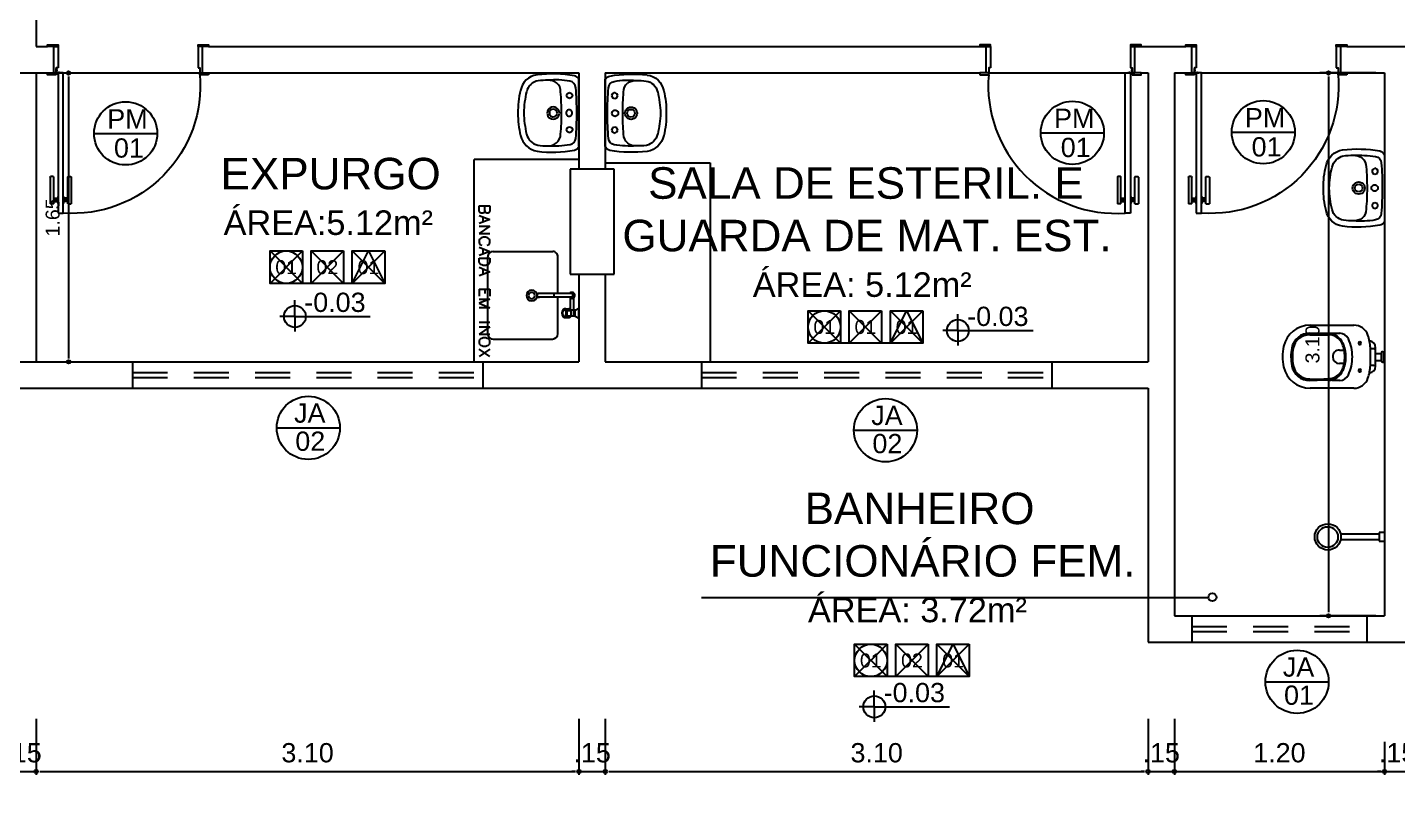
# Model space of a CAD drawing. Header units: millimetres. Extents: x 2125 to 3408, y 1171 to 1686.
# Drawn here: x 2450.96 to 2458.79, y 1482.12 to 1486.45 of the extents above; entities that cross this region are included whole.
import ezdxf
from ezdxf.enums import TextEntityAlignment as Align

# ---------------------------------------------------------------- set-up
doc = ezdxf.new("R2010")
doc.units = ezdxf.units.MM
doc.linetypes.add('CONTORNO_QUADRO_T', pattern=[0.35, 0.2, -0.15])
for name, color, linetype in [('APCOZ', 7, 'Continuous'), ('APCOZ-I', 251, 'Continuous'), ('at_Entity', 7, 'Continuous'), ('cotas', 7, 'Continuous'), ('ESQUADRIA', 3, 'Continuous'), ('ESQUADRIAS', 7, 'Continuous'), ('JANELA2', 1, 'Continuous'), ('Layout_Equipamentos', 7, 'Continuous'), ('PAREDE', 4, 'Continuous'), ('soleira piso', 7, 'Continuous'), ('TEXTO01', 7, 'Continuous'), ('TEXTO02', 3, 'Continuous'), ('TEXTO03', 2, 'Continuous'), ('TEXTO_ESP_FORRO', 62, 'Continuous'), ('TEXTO_ESP_PAREDES', 10, 'Continuous'), ('TEXTO_ESP_PISO', 150, 'Continuous')]:
    doc.layers.add(name, color=color, linetype=linetype)
doc.styles.add('ARIAL', font='sanss___.ttf')
doc.styles.add('ROMANS', font='arial.ttf')
doc.styles.add('TEXTO1', font='swissko.ttf', dxfattribs={"width": 0.6, "height": 0.1})
doc.dimstyles.new('ESCALA 50', dxfattribs={"dimtxt": 0.08, "dimasz": 0.02, "dimexe": 0.05, "dimexo": 0.05, "dimgap": 0.05, "dimtad": 1, "dimlfac": -10, "dimzin": 1, "dimdsep": 46, "dimtxsty": 'ROMANS', "dimblk1": 'PPC', "dimblk2": 'PPC', "dimsah": 1, "dimcen": 0.02, "dimclrd": 7, "dimclre": 7, "dimclrt": 3, "dimadec": 0, "dimazin": 0, "dimtfac": 1, "dimtix": 1, "dimtmove": 1, "dimatfit": 3, "dimldrblk": 'PPC', "dimfxl": 0, "dimtolj": 1, "dimtzin": 12, "dimarcsym": 0})
doc.dimstyles.new('ESCALA75', dxfattribs={"dimtxt": 0.11, "dimasz": 0.02, "dimexe": 0.02, "dimexo": 0.04, "dimgap": 0.05, "dimtad": 1, "dimzin": 4, "dimdsep": 46, "dimtxsty": 'ROMANS', "dimblk1": 'PPC', "dimblk2": 'PPC', "dimsah": 1, "dimcen": 0.02, "dimclrd": 7, "dimclre": 7, "dimclrt": 3, "dimazin": 1, "dimtfac": 1, "dimtix": 1, "dimtmove": 0, "dimatfit": 3, "dimldrblk": 'PPC', "dimfxl": 0, "dimtolj": 1, "dimtzin": 12, "dimarcsym": 0})

# ---------------------------------------------------------------- blocks, each defined once
blk = doc.blocks.new('P80_02')
at = {"layer": 'ESQUADRIAS', "color": 2}
for p, q in [((0.025, 0.075), (0.025, 0.875)), ((0.025, 0.875), (0.055, 0.875)), ((0.055, 0.875), (0.055, 0.075)), ((0.055, 0.075), (0.025, 0.075))]:
    blk.add_line(p, q, dxfattribs=at)
at = {"layer": 'ESQUADRIAS', "color": 3, "linetype": 'Continuous'}
for p, q in [((-0.02, 0.6698), (-0.02, 0.8215)), ((0, 0.8215), (0, 0.6698)), ((0.023, 0.78), (0.023, 0.82)), ((0.057, 0.78), (0.057, 0.82)), ((0.08, 0.8215), (0.08, 0.6698)), ((0.1, 0.6698), (0.1, 0.8215)), ((-0.0035, 0.6668), (-0.0175, 0.6668)), ((0.0835, 0.6668), (0.0975, 0.6668))]:
    blk.add_line(p, q, dxfattribs=at)
at = {"layer": 'ESQUADRIAS', "color": 3}
for p, q in [((0, 0.8215), (-0.02, 0.8215)), ((0, 0.81), (0.023, 0.81)), ((0, 0.8), (0.023, 0.8)), ((0, 0.79), (0.023, 0.79)), ((0.023, 0.82), (0.025, 0.82)), ((0.057, 0.82), (0.055, 0.82)), ((0.08, 0.81), (0.057, 0.81)), ((0.08, 0.8), (0.057, 0.8)), ((0.08, 0.79), (0.057, 0.79)), ((0.08, 0.8215), (0.1, 0.8215)), ((0.023, 0.78), (0.025, 0.78)), ((0.057, 0.78), (0.055, 0.78))]:
    blk.add_line(p, q, dxfattribs=at)
at = {"layer": 'ESQUADRIAS'}
for p, q in [((0.0165, 0.0585), (0.0165, 0.0615)), ((0.0315, 0.0735), (0.0285, 0.0735))]:
    blk.add_line(p, q, dxfattribs=at)
at = {"layer": 'ESQUADRIAS', "color": 3}
for points in [[(0.015, 0.085), (-0.035, 0.085), (-0.035, 0.075), (0.015, 0.075)], [(0.885, 0.085), (0.835, 0.085), (0.835, 0.075), (0.885, 0.075)], [(0.025, -0.075), (0, -0.075), (-0.035, -0.075), (-0.035, -0.085), (0.025, -0.085)], [(0.885, -0.075), (0.825, -0.075), (0.825, -0.085), (0.885, -0.085)]]:
    blk.add_lwpolyline(points, close=True, dxfattribs=at)
at = {"layer": 'ESQUADRIAS', "color": 2}
for points in [[(0.025, 0.045), (0.015, 0.045), (0.015, 0.075), (0, 0.075), (0, -0.075), (0.025, -0.075)], [(0.825, 0.045), (0.835, 0.045), (0.835, 0.075), (0.85, 0.075), (0.85, -0.075), (0.825, -0.075)]]:
    blk.add_lwpolyline(points, close=True, dxfattribs=at)
at = {"layer": 'ESQUADRIAS', "color": 1}
for points in [[(0.016, 0.0705, -0.236068), (0.015, 0.0725), (0.015, 0.07), (0.015, 0.05), (0.016, 0.05)], [(0.0195, 0.074, 0.236068), (0.0175, 0.075), (0.02, 0.075), (0.04, 0.075), (0.04, 0.074)]]:
    blk.add_lwpolyline(points, format="xyb", close=True, dxfattribs=at)
at = {"layer": 'ESQUADRIAS'}
for points in [[(0.0173, 0.0625), (0.0165, 0.0615), (0.016, 0.0615)], [(0.0173, 0.0575), (0.0165, 0.0585), (0.016, 0.0585)], [(0.0173, 0.0596), (0.0175, 0.0596), (0.0175, 0.0575), (0.0173, 0.0575), (0.0173, 0.0625), (0.0175, 0.0625), (0.0175, 0.0604), (0.0173, 0.0604)], [(0.0275, 0.0727), (0.0285, 0.0735), (0.0285, 0.074)], [(0.0304, 0.0727), (0.0304, 0.0725), (0.0325, 0.0725), (0.0325, 0.0727), (0.0275, 0.0727), (0.0275, 0.0725), (0.0296, 0.0725), (0.0296, 0.0727)], [(0.0325, 0.0727), (0.0315, 0.0735), (0.0315, 0.074)]]:
    blk.add_lwpolyline(points, dxfattribs=at)
at = {"layer": 'ESQUADRIAS', "color": 1}
blk.add_circle((0.0175, 0.0725), 0.0025, dxfattribs=at)
at = {"layer": 'ESQUADRIAS'}
blk.add_arc((0.1085, 0.1477), 0.7292, 355.06362, 94.20651, dxfattribs=at)
at = {"layer": 'ESQUADRIAS', "color": 3, "linetype": 'Continuous'}
for centre, start, end in [((-0.017, 0.6698), 180, 260.53768), ((-0.003, 0.6698), 260.53768, 360), ((0.083, 0.6698), 180, 279.46232), ((0.097, 0.6698), 279.46232, 0)]:
    blk.add_arc(centre, 0.003, start, end, dxfattribs=at)
blk = doc.blocks.new('new block4')
at = {"layer": 'TEXTO01'}
h = blk.add_hatch(dxfattribs=at)
h.set_pattern_fill('ANGLE', color=256)
h.set_pattern_definition([(0, (-2260.456, -913.906), (0, 6.985), [5.08, -1.905]), (90, (-2260.456, -913.906), (-6.985, 4e-16), [5.08, -1.905])])
h.paths.add_polyline_path([(0, 0), (0, -0.0624, 0.414214), (0.0624, 0)])
h.paths.add_polyline_path([(0, 0), (0, 0.0624, 0.414214), (-0.0624, 0)])
for q in [(0, 0.093), (-0.0862, 0), (0.4292, 0), (0, -0.0852)]:
    blk.add_line((0, 0), q, dxfattribs=at)
blk.add_circle((0, 0), 0.0624, dxfattribs=at)
blk = doc.blocks.new('new block12')
at = {"layer": 'at_Entity', "color": 0}
for p, q in [((-0.1904, 0), (0, 0)), ((-0.1143, 0.055), (-0.1079, 0.0656)), ((-0.1079, 0.0423), (-0.1143, 0.055)), ((-0.1079, 0.0656), (-0.0973, 0.0719)), ((-0.0973, 0.036), (-0.1079, 0.0423)), ((-0.0973, 0.0719), (-0.0846, 0.0656)), ((-0.0846, 0.0423), (-0.0973, 0.036)), ((-0.0846, 0.0656), (-0.0804, 0.055)), ((-0.0804, 0.055), (-0.0846, 0.0423)), ((-0.0635, 0), (0.1248, 0)), ((0, 0), (0.1926, 0)), ((0.0825, 0.055), (0.0868, 0.0656)), ((0.0868, 0.0423), (0.0825, 0.055)), ((0.0868, 0.0656), (0.0995, 0.0719)), ((0.0995, 0.036), (0.0868, 0.0423)), ((0.0995, 0.0719), (0.11, 0.0656)), ((0.11, 0.0423), (0.0995, 0.036)), ((0.11, 0.0656), (0.1164, 0.055)), ((0.1164, 0.055), (0.11, 0.0423))]:
    blk.add_line(p, q, dxfattribs=at)
for centre, radius, start, end in [((-0.1037, 0.2192), 0.1175, 102.51398, 169.94425), ((-0.0119, -0.1249), 0.4735, 88.69805, 104.42194), ((0.0138, -0.2613), 0.5766, 91.35244, 103.5038), ((0.0099, -0.1255), 0.4741, 75.63679, 91.34148), ((-0.0133, -0.2572), 0.5725, 76.4579, 88.69664), ((0.1075, 0.2249), 0.1107, 7.71962, 79.59246), ((0.5296, 0.1532), 0.7539, 173.41338, 189.69292), ((0.1228, 0.188), 0.311, 171.32208, 181.82646), ((-0.1021, 0.2163), 0.0847, 102.94607, 167.28087), ((0.1052, 0.222), 0.0784, 8.41938, 78.38368), ((-0.5309, 0.1535), 0.7531, 350.27914, 6.57653), ((0.4249, 0.1494), 0.6136, 177.32306, 189.24154), ((-0.1166, 0.1739), 0.0716, 176.60246, 219.59969), ((-0.0011, 0.1471), 0.0349, 150.00315, 209.99685), ((-0.0011, 0.1471), 0.0349, 90, 149.99293), ((-0.0011, 0.1471), 0.0222, 90, 180), ((-0.0011, 0.1471), 0.0349, 29.99676, 89.99928), ((-0.0011, 0.1471), 0.0222, 360, 90), ((-0.0011, 0.1471), 0.0349, 330.00315, 29.99685), ((0.1078, 0.1732), 0.0781, 324.65246, 2.83944), ((-0.2623, 0.1317), 0.4504, 349.78202, 5.79718), ((-0.1329, 0.1882), 0.3189, 357.99462, 8.16964), ((-0.1209, 0.1714), 0.0667, 220.34381, 269.44866), ((0.0021, 1.5743), 1.4748, 265.18956, 269.93912), ((-0.0011, 0.1471), 0.0349, 209.99676, 269.99928), ((-0.0011, 0.1471), 0.0222, 180, 270), ((-0.0011, 0.1471), 0.0222, 270.00968, 360), ((-0.0011, 0.1471), 0.0349, 270, 329.99293), ((-0.001, 1.4521), 1.3526, 270.02076, 275.09507), ((0.1226, 0.1679), 0.0631, 266.77318, 320.7547), ((-0.1647, 0.0446), 0.0522, 200.54167, 238.93005), ((-0.1427, 0.0567), 0.0385, 188.75581, 265.61268), ((-0.0074, 1.7284), 1.7156, 265.3753, 270.21026), ((-0.0011, 0.0561), 0.018, 150.01278, 209.98722), ((-0.0011, 0.0561), 0.018, 90, 150.03984), ((-0.0011, 0.0561), 0.018, 210.01908, 270.03665), ((-0.001, 0.0561), 0.018, 30.01908, 90.03665), ((-0.0011, 0.0561), 0.018, 270, 330.03984), ((-0.0011, 1.8918), 1.879, 270, 274.41438), ((-0.0011, 0.0561), 0.018, 330.01278, 29.98722), ((0.1414, 0.0585), 0.0402, 273.11398, 350.39284), ((0.1736, 0.034), 0.0386, 297.86727, 348.56925)]:
    blk.add_arc(centre, radius, start, end, dxfattribs=at)
blk = doc.blocks.new('new block9')
at = {"layer": 'Layout_Equipamentos'}
for p, q in [((-0.0255, 0.3243), (-0.0255, 0.2943)), ((0.0245, 0.2943), (0.0245, 0.3243)), ((-0.0255, 0.2943), (0.0245, 0.2943)), ((-0.0165, 0.2943), (-0.0165, 0.0743)), ((0.0155, 0.2943), (0.0155, 0.0743))]:
    blk.add_line(p, q, dxfattribs=at)
for centre, radius in [((-0.0008, 0.001), 0.075), ((0, 0), 0.059)]:
    blk.add_circle(centre, radius, dxfattribs=at)
blk = doc.blocks.new('new block13')
at = {"layer": 'at_Entity', "color": 0}
for p, q in [((-0.0317, 0), (0.0317, 0)), ((0.0529, -0.0508), (-0.0529, -0.0508)), ((-0.0487, -0.0804), (-0.0487, -0.0603)), ((-0.0307, -0.0063), (0.0286, -0.0063)), ((-0.0212, -0.0508), (-0.0212, -0.019)), ((-0.0212, -0.019), (0.019, -0.019)), ((0.019, -0.0508), (0.019, -0.019)), ((0.0487, -0.0603), (0.0487, -0.0806)), ((-0.182, -0.4243), (-0.182, -0.1746)), ((-0.0386, -0.2575), (-0.0386, -0.23)), ((0.0376, -0.2302), (0.0376, -0.2575)), ((0.1778, -0.1746), (0.1778, -0.4243))]:
    blk.add_line(p, q, dxfattribs=at)
for centre, radius, start, end in [((-0.054, -0.0898), 0.0391, 88.4183, 173.44927), ((-0.0391, -0.0603), 0.00952, 90, 180), ((-0.0212, -0.0095), 0.00952, 180, 270), ((0.019, -0.0095), 0.00952, 270, 0), ((0.0391, -0.0603), 0.00952, 360, 90), ((0.052, -0.0896), 0.0388, 5.57545, 88.62977), ((-0.0972, -0.1743), 0.0848, 109.07892, 180.19973), ((-0.0434, -0.329), 0.2486, 92.04895, 109.14504), ((-0.0794, -0.1407), 0.00741, 90, 180), ((-0.0794, -0.1407), 0.00741, 180, 270), ((-0.0794, -0.1407), 0.00741, 360, 90), ((-0.0794, -0.1407), 0.00741, 270, 0), ((-0.0024, -1.4753), 1.3956, 87.9511, 92.0489), ((0.0393, -0.3283), 0.2479, 70.84273, 88.10915), ((0.0772, -0.1407), 0.00741, 90, 180), ((0.0772, -0.1407), 0.00741, 180, 270), ((0.0772, -0.1407), 0.00741, 360, 90), ((0.0772, -0.1407), 0.00741, 270, 0), ((0.093, -0.1743), 0.0848, 359.80026, 70.92109), ((-0.0815, -0.255), 0.054, 114.96096, 180.90637), ((-0.0011, -0.4276), 0.2444, 90, 114.96061), ((-0.0048, -0.3879), 0.1679, 88.71824, 116.14042), ((-0.0115, -0.383), 0.1554, 100.31332, 113.389), ((-0.0011, -0.4264), 0.2, 90, 101.01713), ((0.0027, -0.3879), 0.1679, 63.86138, 91.27996), ((-0.0011, -0.4264), 0.1999, 78.98071, 90.00216), ((-0.001, -0.4276), 0.2444, 65.03909, 90.00031), ((0.021, -0.3344), 0.1055, 63.00165, 81.19506), ((0.0794, -0.255), 0.054, 359.09364, 65.03903), ((-8.9781, -0.2835), 8.8426, 359.07167, 0.18792), ((-0.0408, -0.3242), 0.0949, 113.57268, 176.73291), ((-0.0434, -0.3185), 0.0836, 110.86304, 180.23624), ((-0.003, -0.2599), 0.0357, 176.04448, 272.34457), ((-0.0016, -0.2564), 0.0391, 270.00275, 0), ((0.0391, -0.3185), 0.0836, 359.76378, 69.13694), ((0.0398, -0.3228), 0.0932, 2.44256, 66.73357), ((9.2796, -0.3417), 9.1467, 179.46215, 180.53334), ((-5.7851, -0.3984), 5.6587, 359.71033, 0.80566), ((-0.525, -0.3855), 0.6512, 356.35133, 5.87799), ((-0.0265, -0.4243), 0.1555, 180.0055, 257.29432), ((-0.0313, -0.426), 0.1054, 180.42333, 258.8896), ((-0.0333, -0.4294), 0.0932, 178.50021, 259.65589), ((0.0307, -0.4285), 0.0942, 280.56886, 0.92835), ((0.0307, -0.4285), 0.1026, 280.56885, 0.92836), ((0.0222, -0.4243), 0.1555, 282.71283, 359.99834), ((-0.001, -0.2579), 0.2762, 259.43664, 269.99959), ((-0.0014, -0.2601), 0.2655, 259.43664, 270.00277), ((-0.0021, -0.2455), 0.2801, 270.13603, 280.28493), ((-0.0011, -0.2581), 0.2759, 270, 280.57699), ((-0.0021, -0.2899), 0.292, 258.43496, 281.56825)]:
    blk.add_arc(centre, radius, start, end, dxfattribs=at)
at = {"layer": 'Layout_Equipamentos'}
for p, q in [((-0.0307, -0.0095), (-0.0307, 0)), ((0.0286, -0.0095), (0.0286, 0))]:
    blk.add_line(p, q, dxfattribs=at)
blk = doc.blocks.new('Esp_Pis_Par_For_Esc100')
at = {"layer": 'DEFPOINTS'}
for p, q in [((0, 0.37), (0.37, 0)), ((0.37, 0.37), (0, 0)), ((0.47, 0.37), (0.84, 0)), ((0.84, 0.37), (0.47, 0)), ((0.94, 0.37), (1.31, 0)), ((1.31, 0.37), (0.94, 0)), ((0.47, 0), (0.37, 0)), ((0.94, 0), (0.84, 0))]:
    blk.add_line(p, q, dxfattribs=at)
for points in [[(0.37, 0.37), (0.37, 0), (0, 0), (0, 0.37)], [(1.31, 0.37), (1.31, 0), (0.94, 0), (0.94, 0.37)]]:
    blk.add_lwpolyline(points, close=True, dxfattribs=at)
at = {"layer": 'TEXTO_ESP_FORRO'}
blk.add_lwpolyline([(0.94, 0), (1.125, 0.37), (1.31, 0)], close=True, dxfattribs=at)
at = {"layer": 'TEXTO_ESP_PAREDES'}
blk.add_lwpolyline([(0.84, 0.37), (0.84, 0), (0.47, 0), (0.47, 0.37)], close=True, dxfattribs=at)
at = {"layer": 'TEXTO_ESP_PISO'}
blk.add_circle((0.185, 0.185), 0.185, dxfattribs=at)
at = {"layer": 'TEXTO_ESP_FORRO', "color": 3, "linetype": 'ByBlock', "style": 'ARIAL', "text_generation_flag": 6}
blk.add_attdef('FOR', text='', height=0.16, rotation=180, dxfattribs=at).set_placement((1.125, 0.185), align=Align.MIDDLE_CENTER)
at = {"layer": 'TEXTO_ESP_PAREDES', "color": 3, "linetype": 'ByBlock', "ltscale": 0.0001, "style": 'ARIAL', "text_generation_flag": 6}
blk.add_attdef('PAR', text='', height=0.16, rotation=180, dxfattribs=at).set_placement((0.655, 0.185), align=Align.MIDDLE_CENTER)
at = {"layer": 'TEXTO_ESP_PISO', "color": 3, "linetype": 'ByBlock', "style": 'ARIAL', "text_generation_flag": 6}
blk.add_attdef('PIS', text='', height=0.16, rotation=180, dxfattribs=at).set_placement((0.185, 0.185), align=Align.MIDDLE_CENTER)
blk = doc.blocks.new('PPC')
at = {"color": 2}
blk.add_circle((0, 0), 0.5, dxfattribs=at)
blk = doc.blocks.new('*D221')
at = {"layer": 'cotas', "color": 7, "lineweight": -2, "transparency": 16777216}
for p, q in [((2450.8629, 1482.5023), (2450.8629, 1482.1823)), ((2451.0129, 1482.5023), (2451.0129, 1482.1823)), ((2450.8429, 1482.2023), (2450.8229, 1482.2023)), ((2450.8629, 1482.2023), (2451.0129, 1482.2023)), ((2451.0329, 1482.2023), (2451.0529, 1482.2023))]:
    blk.add_line(p, q, dxfattribs=at)
at = {"layer": 'DEFPOINTS', "color": 0, "transparency": 16777216}
for p in [(2450.8629, 1482.7522), (2451.0129, 1482.7522), (2451.0129, 1482.2023)]:
    blk.add_point(p, dxfattribs=at)
at = {"layer": 'cotas', "color": 7, "lineweight": -2, "transparency": 16777216, "xscale": 0.02, "yscale": 0.02, "zscale": 0.02}
blk.add_blockref('PPC', (2450.8629, 1482.2023), dxfattribs=at)
at = {"layer": 'cotas', "color": 7, "lineweight": -2, "transparency": 16777216, "xscale": 0.02, "yscale": 0.02, "zscale": 0.02, "rotation": 180}
blk.add_blockref('PPC', (2451.0129, 1482.2023), dxfattribs=at)
at = {"layer": 'cotas', "color": 3, "transparency": 16777216, "insert": (2450.9379, 1482.3085), "char_height": 0.11, "attachment_point": 5, "style": 'ROMANS'}
blk.add_mtext('\\A1;.15', dxfattribs=at)
blk = doc.blocks.new('*D222')
at = {"layer": 'cotas', "color": 7, "lineweight": -2, "transparency": 16777216}
for p, q in [((2451.0129, 1482.5023), (2451.0129, 1482.1823)), ((2454.1129, 1482.5023), (2454.1129, 1482.1823)), ((2451.0329, 1482.2023), (2454.0929, 1482.2023))]:
    blk.add_line(p, q, dxfattribs=at)
at = {"layer": 'DEFPOINTS', "color": 0, "transparency": 16777216}
for p in [(2451.0129, 1482.7522), (2454.1129, 1482.7522), (2454.1129, 1482.2023)]:
    blk.add_point(p, dxfattribs=at)
at = {"layer": 'cotas', "color": 7, "lineweight": -2, "transparency": 16777216, "xscale": 0.02, "yscale": 0.02, "zscale": 0.02, "rotation": 180}
blk.add_blockref('PPC', (2451.0129, 1482.2023), dxfattribs=at)
at = {"layer": 'cotas', "color": 7, "lineweight": -2, "transparency": 16777216, "xscale": 0.02, "yscale": 0.02, "zscale": 0.02}
blk.add_blockref('PPC', (2454.1129, 1482.2023), dxfattribs=at)
at = {"layer": 'cotas', "color": 3, "transparency": 16777216, "insert": (2452.5629, 1482.3085), "char_height": 0.11, "attachment_point": 5, "style": 'ROMANS'}
blk.add_mtext('\\A1;3.10', dxfattribs=at)
blk = doc.blocks.new('*D223')
at = {"layer": 'cotas', "color": 7, "lineweight": -2, "transparency": 16777216}
for p, q in [((2454.1129, 1482.5023), (2454.1129, 1482.1823)), ((2454.2629, 1482.5023), (2454.2629, 1482.1823)), ((2454.0929, 1482.2023), (2454.0729, 1482.2023)), ((2454.1129, 1482.2023), (2454.2629, 1482.2023)), ((2454.2829, 1482.2023), (2454.3029, 1482.2023))]:
    blk.add_line(p, q, dxfattribs=at)
at = {"layer": 'DEFPOINTS', "color": 0, "transparency": 16777216}
for p in [(2454.1129, 1482.7522), (2454.2629, 1482.7522), (2454.2629, 1482.2023)]:
    blk.add_point(p, dxfattribs=at)
at = {"layer": 'cotas', "color": 7, "lineweight": -2, "transparency": 16777216, "xscale": 0.02, "yscale": 0.02, "zscale": 0.02}
blk.add_blockref('PPC', (2454.1129, 1482.2023), dxfattribs=at)
at = {"layer": 'cotas', "color": 7, "lineweight": -2, "transparency": 16777216, "xscale": 0.02, "yscale": 0.02, "zscale": 0.02, "rotation": 180}
blk.add_blockref('PPC', (2454.2629, 1482.2023), dxfattribs=at)
at = {"layer": 'cotas', "color": 3, "transparency": 16777216, "insert": (2454.1879, 1482.3085), "char_height": 0.11, "attachment_point": 5, "style": 'ROMANS'}
blk.add_mtext('\\A1;.15', dxfattribs=at)
blk = doc.blocks.new('*D224')
at = {"layer": 'cotas', "color": 7, "lineweight": -2, "transparency": 16777216}
for p, q in [((2454.2629, 1482.5023), (2454.2629, 1482.1823)), ((2457.3629, 1482.5023), (2457.3629, 1482.1823)), ((2454.2829, 1482.2023), (2457.3429, 1482.2023))]:
    blk.add_line(p, q, dxfattribs=at)
at = {"layer": 'DEFPOINTS', "color": 0, "transparency": 16777216}
for p in [(2454.2629, 1482.7522), (2457.3629, 1482.6022), (2457.3629, 1482.2023)]:
    blk.add_point(p, dxfattribs=at)
at = {"layer": 'cotas', "color": 7, "lineweight": -2, "transparency": 16777216, "xscale": 0.02, "yscale": 0.02, "zscale": 0.02, "rotation": 180}
blk.add_blockref('PPC', (2454.2629, 1482.2023), dxfattribs=at)
at = {"layer": 'cotas', "color": 7, "lineweight": -2, "transparency": 16777216, "xscale": 0.02, "yscale": 0.02, "zscale": 0.02}
blk.add_blockref('PPC', (2457.3629, 1482.2023), dxfattribs=at)
at = {"layer": 'cotas', "color": 3, "transparency": 16777216, "insert": (2455.8129, 1482.3085), "char_height": 0.11, "attachment_point": 5, "style": 'ROMANS'}
blk.add_mtext('\\A1;3.10', dxfattribs=at)
blk = doc.blocks.new('*D225')
at = {"layer": 'cotas', "color": 7, "lineweight": -2, "transparency": 16777216}
for p, q in [((2457.3629, 1482.5023), (2457.3629, 1482.1823)), ((2457.5129, 1482.5023), (2457.5129, 1482.1823)), ((2457.3429, 1482.2023), (2457.3229, 1482.2023)), ((2457.3629, 1482.2023), (2457.5129, 1482.2023)), ((2457.5329, 1482.2023), (2457.5529, 1482.2023))]:
    blk.add_line(p, q, dxfattribs=at)
at = {"layer": 'DEFPOINTS', "color": 0, "transparency": 16777216}
for p in [(2457.5129, 1482.6184), (2457.3629, 1482.6022), (2457.5129, 1482.2023)]:
    blk.add_point(p, dxfattribs=at)
at = {"layer": 'cotas', "color": 7, "lineweight": -2, "transparency": 16777216, "xscale": 0.02, "yscale": 0.02, "zscale": 0.02}
blk.add_blockref('PPC', (2457.3629, 1482.2023), dxfattribs=at)
at = {"layer": 'cotas', "color": 7, "lineweight": -2, "transparency": 16777216, "xscale": 0.02, "yscale": 0.02, "zscale": 0.02, "rotation": 180}
blk.add_blockref('PPC', (2457.5129, 1482.2023), dxfattribs=at)
at = {"layer": 'cotas', "color": 3, "transparency": 16777216, "insert": (2457.4379, 1482.3085), "char_height": 0.11, "attachment_point": 5, "style": 'ROMANS'}
blk.add_mtext('\\A1;.15', dxfattribs=at)
blk = doc.blocks.new('*D226')
at = {"layer": 'cotas', "color": 7, "lineweight": -2, "transparency": 16777216}
for p, q in [((2457.5129, 1482.5023), (2457.5129, 1482.1823)), ((2458.7129, 1482.3716), (2458.7129, 1482.1823)), ((2457.5329, 1482.2023), (2458.6929, 1482.2023))]:
    blk.add_line(p, q, dxfattribs=at)
at = {"layer": 'DEFPOINTS', "color": 0, "transparency": 16777216}
for p in [(2457.5129, 1482.6184), (2458.7129, 1482.4116), (2458.7129, 1482.2023)]:
    blk.add_point(p, dxfattribs=at)
at = {"layer": 'cotas', "color": 7, "lineweight": -2, "transparency": 16777216, "xscale": 0.02, "yscale": 0.02, "zscale": 0.02, "rotation": 180}
blk.add_blockref('PPC', (2457.5129, 1482.2023), dxfattribs=at)
at = {"layer": 'cotas', "color": 7, "lineweight": -2, "transparency": 16777216, "xscale": 0.02, "yscale": 0.02, "zscale": 0.02}
blk.add_blockref('PPC', (2458.7129, 1482.2023), dxfattribs=at)
at = {"layer": 'cotas', "color": 3, "transparency": 16777216, "insert": (2458.1129, 1482.3085), "char_height": 0.11, "attachment_point": 5, "style": 'ROMANS'}
blk.add_mtext('\\A1;1.20', dxfattribs=at)
blk = doc.blocks.new('*D227')
at = {"layer": 'cotas', "color": 7, "lineweight": -2, "transparency": 16777216}
for p, q in [((2458.7129, 1482.3716), (2458.7129, 1482.1823)), ((2458.8629, 1482.3655), (2458.8629, 1482.1823)), ((2458.6929, 1482.2023), (2458.6729, 1482.2023)), ((2458.7129, 1482.2023), (2458.8629, 1482.2023)), ((2458.8829, 1482.2023), (2458.9029, 1482.2023))]:
    blk.add_line(p, q, dxfattribs=at)
at = {"layer": 'DEFPOINTS', "color": 0, "transparency": 16777216}
for p in [(2458.7129, 1482.4116), (2458.8629, 1482.4055), (2458.8629, 1482.2023)]:
    blk.add_point(p, dxfattribs=at)
at = {"layer": 'cotas', "color": 7, "lineweight": -2, "transparency": 16777216, "xscale": 0.02, "yscale": 0.02, "zscale": 0.02}
blk.add_blockref('PPC', (2458.7129, 1482.2023), dxfattribs=at)
at = {"layer": 'cotas', "color": 7, "lineweight": -2, "transparency": 16777216, "xscale": 0.02, "yscale": 0.02, "zscale": 0.02, "rotation": 180}
blk.add_blockref('PPC', (2458.8629, 1482.2023), dxfattribs=at)
at = {"layer": 'cotas', "color": 3, "transparency": 16777216, "insert": (2458.7879, 1482.3085), "char_height": 0.11, "attachment_point": 5, "style": 'ROMANS'}
blk.add_mtext('\\A1;.15', dxfattribs=at)
blk = doc.blocks.new('*D1124')
at = {"color": 7, "lineweight": -2, "transparency": 16777216}
for p, q in [((2448.4129, 1481.7179), (2448.4129, 1481.3679)), ((2460.2129, 1481.7179), (2460.2129, 1481.3679)), ((2460.1929, 1481.4179), (2448.4329, 1481.4179))]:
    blk.add_line(p, q, dxfattribs=at)
at = {"layer": 'DEFPOINTS', "color": 0, "transparency": 16777216}
for p in [(2448.4129, 1484.3909), (2460.2129, 1482.9409), (2448.4129, 1481.4179)]:
    blk.add_point(p, dxfattribs=at)
at = {"color": 7, "lineweight": -2, "transparency": 16777216, "xscale": 0.02, "yscale": 0.02, "zscale": 0.02, "rotation": 180}
blk.add_blockref('PPC', (2448.4129, 1481.4179), dxfattribs=at)
at = {"color": 7, "lineweight": -2, "transparency": 16777216, "xscale": 0.02, "yscale": 0.02, "zscale": 0.02}
blk.add_blockref('PPC', (2460.2129, 1481.4179), dxfattribs=at)
at = {"color": 3, "transparency": 16777216, "insert": (2454.3129, 1481.5088), "char_height": 0.08, "attachment_point": 5, "style": 'ROMANS'}
blk.add_mtext('\\A1;11.80', dxfattribs=at)
blk = doc.blocks.new('*D1129')
at = {"color": 7, "lineweight": -2, "transparency": 16777216}
for p, q in [((2450.9129, 1486.1909), (2451.2484, 1486.1909)), ((2451.1984, 1486.1709), (2451.1984, 1484.5609)), ((2450.9129, 1484.5409), (2451.2484, 1484.5409))]:
    blk.add_line(p, q, dxfattribs=at)
at = {"layer": 'DEFPOINTS', "color": 0, "transparency": 16777216}
for p in [(2450.8629, 1486.1909), (2450.8629, 1484.5409), (2451.1984, 1484.5409)]:
    blk.add_point(p, dxfattribs=at)
at = {"color": 7, "lineweight": -2, "transparency": 16777216, "xscale": 0.02, "yscale": 0.02, "zscale": 0.02}
for p, rotation in [((2451.1984, 1486.1909), 90), ((2451.1984, 1484.5409), 270)]:
    blk.add_blockref('PPC', p, dxfattribs=dict(at, rotation=rotation))
at = {"color": 3, "transparency": 16777216, "insert": (2451.1075, 1485.3659), "char_height": 0.08, "attachment_point": 5, "rotation": 90, "style": 'ROMANS'}
blk.add_mtext('\\A1;1.65', dxfattribs=at)
blk = doc.blocks.new('*D1130')
at = {"color": 7, "lineweight": -2, "transparency": 16777216}
for p, q in [((2458.6629, 1486.1909), (2458.3431, 1486.1909)), ((2458.3931, 1486.1709), (2458.3931, 1483.1109)), ((2458.6629, 1483.0909), (2458.3431, 1483.0909))]:
    blk.add_line(p, q, dxfattribs=at)
at = {"layer": 'DEFPOINTS', "color": 0, "transparency": 16777216}
for p in [(2458.7129, 1486.1909), (2458.3931, 1483.0909), (2458.7129, 1483.0909)]:
    blk.add_point(p, dxfattribs=at)
at = {"color": 7, "lineweight": -2, "transparency": 16777216, "xscale": 0.02, "yscale": 0.02, "zscale": 0.02}
for p, rotation in [((2458.3931, 1486.1909), 90), ((2458.3931, 1483.0909), 270)]:
    blk.add_blockref('PPC', p, dxfattribs=dict(at, rotation=rotation))
at = {"color": 3, "transparency": 16777216, "insert": (2458.3022, 1484.6409), "char_height": 0.08, "attachment_point": 5, "rotation": 90, "style": 'ROMANS'}
blk.add_mtext('\\A1;3.10', dxfattribs=at)

msp = doc.modelspace()

# ---------------------------------------------------------------- hatches: boundary and pattern name
at = {"layer": 'TEXTO01'}
h = msp.add_hatch(dxfattribs=at)
h.set_pattern_fill('ANGLE', color=256)
h.set_pattern_definition([(0, (172.573, 600.591), (0, 6.985), [5.08, -1.905]), (90, (172.573, 600.591), (-6.985, 4e-16), [5.08, -1.905])])
h.paths.add_polyline_path([(2457.7531, 1483.1969, 1), (2457.7075, 1483.1969, 1)])

# ---------------------------------------------------------------- linework, layer by layer
at = {"layer": 'APCOZ'}
for p, q in [((2454.0581, 1484.9307), (2453.8871, 1484.9307)), ((2454.0581, 1484.9107), (2453.8871, 1484.9107)), ((2454.0621, 1484.9067), (2454.0621, 1484.8419)), ((2454.0821, 1484.9067), (2454.0821, 1484.8368)), ((2454.0331, 1484.8442), (2454.0547, 1484.8442)), ((2454.0331, 1484.7942), (2454.0547, 1484.7942)), ((2454.0913, 1484.8016), (2454.0672, 1484.8016)), ((2454.0913, 1484.8368), (2454.0821, 1484.8368)), ((2454.0913, 1484.8368), (2454.1129, 1484.8476)), ((2454.0913, 1484.8016), (2454.1129, 1484.7909))]:
    msp.add_line(p, q, dxfattribs=at)
at = {"layer": 'APCOZ', "linetype": 'Continuous'}
for points in [[(2454.0326, 1484.8442, 0), (2454.0294, 1484.8437, 0), (2454.0264, 1484.8423, 0), (2454.0235, 1484.8402, 0), (2454.021, 1484.8375, 0), (2454.0189, 1484.8341, 0), (2454.0172, 1484.8302, 0), (2454.0161, 1484.8259, 0), (2454.0155, 1484.8215, 0), (2454.0155, 1484.8169, 0), (2454.0161, 1484.8125, 0), (2454.0172, 1484.8082, 0), (2454.0189, 1484.8044, 0), (2454.021, 1484.801, 0), (2454.0235, 1484.7982, 0), (2454.0264, 1484.7961, 0), (2454.0294, 1484.7948, 0), (2454.0326, 1484.7942, 0)], [(2454.0621, 1484.8419, 0), (2454.0607, 1484.8427, 0), (2454.0592, 1484.8434, 0), (2454.0577, 1484.8438, 0), (2454.0562, 1484.8441, 0), (2454.0547, 1484.8442, 0)], [(2454.0547, 1484.7942, 0), (2454.0574, 1484.7945, 0), (2454.0602, 1484.7955, 0), (2454.0627, 1484.797, 0), (2454.0651, 1484.799, 0), (2454.0672, 1484.8016, 0)]]:
    msp.add_polyline3d(points, dxfattribs=at)
at = {"layer": 'APCOZ'}
for centre, radius, start, end in [((2453.8821, 1484.9207), 0.0112, 63.72082, 296.27918), ((2454.0721, 1484.9207), 0.0173, 125.4187, 144.58128), ((2454.0721, 1484.9207), 0.0173, 215.41872, 234.5813), ((2454.0721, 1484.9207), 0.0173, 54.5813, 125.4187), ((2454.0721, 1484.9207), 0.0173, 305.4187, 54.5813)]:
    msp.add_arc(centre, radius, start, end, dxfattribs=at)
at = {"layer": 'APCOZ-I'}
for p, q in [((2453.8871, 1484.9307), (2453.8821, 1484.9307)), ((2453.8871, 1484.9107), (2453.8821, 1484.9107)), ((2454.0757, 1484.9307), (2454.0581, 1484.9307)), ((2454.0757, 1484.9107), (2454.0581, 1484.9107)), ((2454.0468, 1484.8349), (2454.0682, 1484.8349)), ((2454.0468, 1484.8036), (2454.0682, 1484.8036)), ((2454.0821, 1484.8368), (2454.0672, 1484.8368)), ((2454.0913, 1484.8016), (2454.0913, 1484.8368))]:
    msp.add_line(p, q, dxfattribs=at)
at = {"layer": 'APCOZ-I', "linetype": 'Continuous'}
for points in [[(2454.0295, 1484.7997, 0), (2454.0316, 1484.8001, 0), (2454.0337, 1484.8013, 0), (2454.0356, 1484.8032, 0), (2454.0372, 1484.8058, 0), (2454.0385, 1484.8089, 0), (2454.0395, 1484.8125, 0), (2454.04, 1484.8163, 0), (2454.0401, 1484.8202, 0), (2454.0398, 1484.8241, 0), (2454.0391, 1484.8278, 0), (2454.0379, 1484.8311, 0), (2454.0364, 1484.834, 0), (2454.0347, 1484.8362, 0), (2454.0327, 1484.8378, 0), (2454.0305, 1484.8386, 0), (2454.0284, 1484.8386, 0), (2454.0263, 1484.8378, 0), (2454.0243, 1484.8362, 0), (2454.0225, 1484.834, 0), (2454.021, 1484.8311, 0), (2454.0199, 1484.8278, 0), (2454.0191, 1484.8241, 0), (2454.0188, 1484.8202, 0), (2454.0189, 1484.8163, 0), (2454.0194, 1484.8125, 0), (2454.0204, 1484.8089, 0), (2454.0217, 1484.8058, 0), (2454.0234, 1484.8032, 0), (2454.0253, 1484.8013, 0), (2454.0273, 1484.8001, 0), (2454.0295, 1484.7997, 0)], [(2454.0326, 1484.7942, 0), (2454.0357, 1484.7945, 0), (2454.0386, 1484.7955, 0), (2454.0415, 1484.7972, 0), (2454.044, 1484.7996, 0), (2454.0462, 1484.8026, 0)], [(2454.0462, 1484.8359, 0), (2454.0441, 1484.8387, 0), (2454.0416, 1484.8411, 0), (2454.0389, 1484.8428, 0), (2454.036, 1484.8439, 0), (2454.0331, 1484.8442, 0)], [(2454.0672, 1484.8368, 0), (2454.0663, 1484.838, 0), (2454.0653, 1484.8391, 0), (2454.0643, 1484.8402, 0), (2454.0632, 1484.8411, 0), (2454.0621, 1484.8419, 0)], [(2454.068, 1484.8356, 0), (2454.0678, 1484.8359, 0), (2454.0677, 1484.8361, 0), (2454.0675, 1484.8364, 0), (2454.0674, 1484.8366, 0), (2454.0672, 1484.8368, 0)], [(2454.0672, 1484.8016, 0), (2454.0674, 1484.8018, 0), (2454.0675, 1484.8021, 0), (2454.0677, 1484.8023, 0), (2454.0678, 1484.8026, 0), (2454.068, 1484.8028, 0)]]:
    msp.add_polyline3d(points, dxfattribs=at)
at = {"layer": 'APCOZ-I'}
for centre, radius, start, end in [((2453.8821, 1484.9207), 0.01, 90, 270), ((2453.9486, 1484.9207), 0.0233, 334.55551, 25.44449), ((2454.0721, 1484.9207), 0.0173, 234.5813, 305.4187), ((2454.0721, 1484.9207), 0.0126, 232.25181, 127.74819), ((2454.0547, 1484.9207), 0.0233, 334.55551, 25.44449), ((2454.0764, 1484.8192), 0.0335, 153.97489, 206.02511), ((2454.0445, 1484.8348), 0.002, 333.97489, 32.15591), ((2454.0445, 1484.8036), 0.002, 327.84409, 26.02511), ((2454.121, 1484.8192), 0.0549, 164.31395, 195.68605), ((2454.0663, 1484.8346), 0.002, 344.31395, 31.56748), ((2454.0663, 1484.8038), 0.002, 328.43251, 15.68606), ((2454.1623, 1484.8192), 0.0816, 167.53823, 192.46177), ((2454.388, 1484.8192), 0.2786, 174.37523, 185.62477)]:
    msp.add_arc(centre, radius, start, end, dxfattribs=at)
at = {"layer": 'at_Entity', "color": 0}
for p, q in [((2453.514, 1484.5409), (2453.514, 1485.6974)), ((2453.5429, 1485.4048), (2453.5429, 1485.4323)), ((2453.5429, 1485.4323), (2453.6042, 1485.4323)), ((2453.5746, 1485.4048), (2453.5746, 1485.4323)), ((2453.6042, 1485.4323), (2453.6042, 1485.4048)), ((2453.545, 1485.3963), (2453.5429, 1485.4048)), ((2453.5429, 1485.3773), (2453.6042, 1485.354)), ((2453.6042, 1485.354), (2453.5429, 1485.3307)), ((2453.5492, 1485.3921), (2453.545, 1485.3963)), ((2453.5534, 1485.39), (2453.5492, 1485.3921)), ((2453.564, 1485.39), (2453.5534, 1485.39)), ((2453.5682, 1485.3921), (2453.564, 1485.39)), ((2453.564, 1485.3688), (2453.564, 1485.3392)), ((2453.5725, 1485.3963), (2453.5682, 1485.3921)), ((2453.5746, 1485.4048), (2453.5725, 1485.3963)), ((2453.5788, 1485.3963), (2453.5746, 1485.4048)), ((2453.5809, 1485.3921), (2453.5788, 1485.3963)), ((2453.5873, 1485.39), (2453.5809, 1485.3921)), ((2453.5936, 1485.39), (2453.5873, 1485.39)), ((2453.5979, 1485.3921), (2453.5936, 1485.39)), ((2453.6021, 1485.3963), (2453.5979, 1485.3921)), ((2453.6042, 1485.4048), (2453.6021, 1485.3963)), ((2453.5429, 1485.3159), (2453.6042, 1485.3159)), ((2453.6042, 1485.3159), (2453.5429, 1485.2736)), ((2453.5429, 1485.2736), (2453.6042, 1485.2736)), ((2453.545, 1485.2418), (2453.5429, 1485.2355)), ((2453.5429, 1485.2355), (2453.5429, 1485.2228)), ((2453.5429, 1485.2228), (2453.545, 1485.2164)), ((2453.5429, 1485.1953), (2453.6042, 1485.172)), ((2453.5513, 1485.2461), (2453.545, 1485.2418)), ((2453.545, 1485.2164), (2453.5513, 1485.2101)), ((2453.5577, 1485.2503), (2453.5513, 1485.2461)), ((2453.5513, 1485.2101), (2453.5577, 1485.208)), ((2453.5661, 1485.2524), (2453.5577, 1485.2503)), ((2453.564, 1485.1868), (2453.564, 1485.1572)), ((2453.5809, 1485.2524), (2453.5661, 1485.2524)), ((2453.5894, 1485.2503), (2453.5809, 1485.2524)), ((2453.5958, 1485.2461), (2453.5894, 1485.2503)), ((2453.5894, 1485.208), (2453.5958, 1485.2101)), ((2453.6021, 1485.2418), (2453.5958, 1485.2461)), ((2453.5958, 1485.2101), (2453.6021, 1485.2164)), ((2453.6042, 1485.2355), (2453.6021, 1485.2418)), ((2453.6021, 1485.2164), (2453.6042, 1485.2228)), ((2453.6042, 1485.2228), (2453.6042, 1485.2355)), ((2453.6042, 1485.172), (2453.5429, 1485.1487)), ((2453.5429, 1485.1339), (2453.6042, 1485.1339)), ((2453.5429, 1485.1128), (2453.5429, 1485.1339)), ((2453.545, 1485.1043), (2453.5429, 1485.1128)), ((2453.5923, 1484.7008), (2453.5923, 1485.141)), ((2453.6042, 1485.1128), (2453.6021, 1485.1043)), ((2453.6042, 1485.1339), (2453.6042, 1485.1128)), ((2453.6219, 1485.1706), (2453.9626, 1485.1706)), ((2453.9922, 1484.9307), (2453.9922, 1485.141)), ((2453.5429, 1485.081), (2453.6042, 1485.0556)), ((2453.6042, 1485.0556), (2453.5429, 1485.0323)), ((2453.5513, 1485.0979), (2453.545, 1485.1043)), ((2453.5577, 1485.0958), (2453.5513, 1485.0979)), ((2453.5661, 1485.0916), (2453.5577, 1485.0958)), ((2453.564, 1485.0704), (2453.564, 1485.0408)), ((2453.5809, 1485.0916), (2453.5661, 1485.0916)), ((2453.5894, 1485.0958), (2453.5809, 1485.0916)), ((2453.5958, 1485.0979), (2453.5894, 1485.0958)), ((2453.6021, 1485.1043), (2453.5958, 1485.0979)), ((2453.5429, 1484.9562), (2453.6042, 1484.9562)), ((2453.5429, 1484.9562), (2453.5429, 1484.916)), ((2453.5746, 1484.9562), (2453.5746, 1484.9308)), ((2453.6042, 1484.9562), (2453.6042, 1484.916)), ((2453.5429, 1484.899), (2453.6042, 1484.899)), ((2453.6042, 1484.899), (2453.5429, 1484.8758)), ((2453.5429, 1484.8758), (2453.6042, 1484.8504)), ((2453.9922, 1484.7008), (2453.9922, 1484.9107)), ((2453.6042, 1484.8504), (2453.5429, 1484.8504)), ((2453.6042, 1484.7657), (2453.5429, 1484.7657)), ((2453.5429, 1484.7403), (2453.6042, 1484.7403)), ((2453.6042, 1484.7403), (2453.5429, 1484.7001)), ((2453.5429, 1484.7001), (2453.6042, 1484.7001)), ((2453.545, 1484.6663), (2453.5429, 1484.6599)), ((2453.5429, 1484.6599), (2453.5429, 1484.6493)), ((2453.5429, 1484.6493), (2453.545, 1484.643)), ((2453.5513, 1484.6726), (2453.545, 1484.6663)), ((2453.545, 1484.643), (2453.5513, 1484.6366)), ((2453.5577, 1484.6747), (2453.5513, 1484.6726)), ((2453.5661, 1484.679), (2453.5577, 1484.6747)), ((2453.5809, 1484.679), (2453.5661, 1484.679)), ((2453.5894, 1484.6747), (2453.5809, 1484.679)), ((2453.5958, 1484.6726), (2453.5894, 1484.6747)), ((2453.6021, 1484.6663), (2453.5958, 1484.6726)), ((2453.5958, 1484.6366), (2453.6021, 1484.643)), ((2453.6042, 1484.6599), (2453.6021, 1484.6663)), ((2453.6021, 1484.643), (2453.6042, 1484.6493)), ((2453.6042, 1484.6493), (2453.6042, 1484.6599)), ((2453.6219, 1484.6712), (2453.9626, 1484.6712)), ((2453.6042, 1484.6134), (2453.5429, 1484.571)), ((2453.6042, 1484.571), (2453.5429, 1484.6134)), ((2453.5513, 1484.6366), (2453.5577, 1484.6345)), ((2453.5577, 1484.6345), (2453.5661, 1484.6303)), ((2453.5661, 1484.6303), (2453.5809, 1484.6303)), ((2453.5809, 1484.6303), (2453.5894, 1484.6345)), ((2453.5894, 1484.6345), (2453.5958, 1484.6366))]:
    msp.add_line(p, q, dxfattribs=at)
for centre, radius, start, end in [((2453.6212, 1485.1417), 0.0289, 88.51608, 181.48392), ((2453.965, 1485.1434), 0.0273, 354.97241, 95.02759), ((2453.8431, 1484.9198), 0.0307, 90, 180), ((2453.8431, 1484.9198), 0.0307, 360, 90), ((2453.8431, 1484.9198), 0.0307, 180, 270), ((2453.8431, 1484.9198), 0.018, 90, 180), ((2453.8431, 1484.9198), 0.018, 180, 270), ((2453.8431, 1484.9198), 0.018, 360, 90), ((2453.8431, 1484.9198), 0.018, 270, 0), ((2453.8431, 1484.9198), 0.0307, 270, 0), ((2453.6212, 1484.7001), 0.0289, 178.51591, 271.48409), ((2453.9616, 1484.7019), 0.0307, 270, 0)]:
    msp.add_arc(centre, radius, start, end, dxfattribs=at)
at = {"layer": 'cotas'}
msp.add_line((2457.5129, 1482.2022), (2458.7129, 1482.2022), dxfattribs=at)
at = {"layer": 'ESQUADRIA', "linetype": 'CONTORNO_QUADRO_T'}
for p, q in [((2451.5629, 1484.4809), (2453.5629, 1484.4809)), ((2454.8129, 1484.4809), (2456.8129, 1484.4809)), ((2451.5629, 1484.4509), (2453.5629, 1484.4509)), ((2454.8129, 1484.4509), (2456.8129, 1484.4509)), ((2457.6129, 1483.0309), (2458.6129, 1483.0309)), ((2457.6129, 1483.0009), (2458.6129, 1483.0009))]:
    msp.add_line(p, q, dxfattribs=at)
at = {"layer": 'JANELA2'}
for p, q in [((2451.5629, 1484.5409), (2451.5629, 1484.3909)), ((2453.5629, 1484.5409), (2453.5629, 1484.3909)), ((2454.8129, 1484.5409), (2454.8129, 1484.3909)), ((2456.8129, 1484.5409), (2456.8129, 1484.3909)), ((2457.6129, 1483.0909), (2457.6129, 1482.9409)), ((2458.6129, 1483.0909), (2458.6129, 1482.9409))]:
    msp.add_line(p, q, dxfattribs=at)
at = {"layer": 'Layout_Equipamentos'}
for p, q in [((2454.1129, 1485.6974), (2453.514, 1485.6974)), ((2454.2629, 1485.6773), (2454.8629, 1485.6773)), ((2454.8629, 1485.6773), (2454.8629, 1484.5409)), ((2458.7129, 1483.9909), (2458.7129, 1483.0909))]:
    msp.add_line(p, q, dxfattribs=at)
at = {"layer": 'PAREDE', "linetype": 'Continuous'}
for p, q in [((2451.0129, 1486.8059), (2451.0129, 1486.3409)), ((2451.0129, 1486.1909), (2451.0129, 1484.5409)), ((2454.1129, 1486.1909), (2454.1129, 1485.6409)), ((2454.2629, 1486.1909), (2454.2629, 1485.6409)), ((2457.3629, 1486.1909), (2457.3629, 1484.5409)), ((2457.5129, 1486.1909), (2457.5129, 1483.0909)), ((2458.7129, 1486.1909), (2458.7129, 1483.0909)), ((2454.1129, 1485.0409), (2454.1129, 1484.5409)), ((2454.2629, 1485.0409), (2454.2629, 1484.5409)), ((2457.3629, 1484.3909), (2457.3629, 1482.9409))]:
    msp.add_line(p, q, dxfattribs=at)
at = {"layer": 'PAREDE'}
for p, q in [((2451.0129, 1486.3409), (2451.0779, 1486.3409)), ((2451.9979, 1486.3409), (2456.4029, 1486.3409)), ((2457.3229, 1486.3409), (2457.5779, 1486.3409)), ((2458.4979, 1486.3409), (2459.0779, 1486.3409)), ((2451.0129, 1486.1909), (2451.0779, 1486.1909)), ((2451.9979, 1486.1909), (2454.1129, 1486.1909)), ((2454.2629, 1486.1909), (2456.4029, 1486.1909)), ((2457.3229, 1486.1909), (2457.3629, 1486.1909)), ((2457.5129, 1486.1909), (2457.5779, 1486.1909)), ((2458.4479, 1486.1909), (2458.4629, 1486.1909)), ((2458.4979, 1486.1909), (2458.7129, 1486.1909)), ((2451.0129, 1484.5409), (2454.1129, 1484.5409)), ((2454.2629, 1484.5409), (2457.3629, 1484.5409)), ((2448.4129, 1484.3909), (2457.3629, 1484.3909)), ((2457.5129, 1483.0909), (2458.7129, 1483.0909)), ((2457.3629, 1482.9409), (2460.2129, 1482.9409))]:
    msp.add_line(p, q, dxfattribs=at)
at = {"layer": 'soleira piso'}
for p, q in [((2451.1679, 1486.1909), (2451.9479, 1486.1909)), ((2456.4529, 1486.1909), (2457.2329, 1486.1909)), ((2457.6679, 1486.1909), (2458.4479, 1486.1909))]:
    msp.add_line(p, q, dxfattribs=at)
at = {"layer": 'TEXTO01'}
for p, q in [((2451.3434, 1485.8457), (2451.7041, 1485.8457)), ((2456.7503, 1485.849), (2457.1111, 1485.849)), ((2457.8404, 1485.8524), (2458.2011, 1485.8524)), ((2454.0629, 1485.6409), (2454.0629, 1485.0409)), ((2454.3129, 1485.6409), (2454.0629, 1485.6409)), ((2454.3129, 1485.0409), (2454.3129, 1485.6409)), ((2454.0629, 1485.0409), (2454.3129, 1485.0409)), ((2452.3868, 1484.1642), (2452.7475, 1484.1642)), ((2455.6827, 1484.1506), (2456.0435, 1484.1506)), ((2454.8127, 1483.1947), (2457.7076, 1483.1947)), ((2458.0334, 1482.7142), (2458.3942, 1482.7142))]:
    msp.add_line(p, q, dxfattribs=at)
for centre, radius in [((2451.5238, 1485.8457), 0.1804), ((2456.9307, 1485.849), 0.1804), ((2458.0208, 1485.8524), 0.1804), ((2452.5671, 1484.1642), 0.1804), ((2455.8631, 1484.1506), 0.1804), ((2457.7303, 1483.1969), 0.0228), ((2458.2138, 1482.7142), 0.1804)]:
    msp.add_circle(centre, radius, dxfattribs=at)

# ---------------------------------------------------------------- block references
at = {"layer": 'ESQUADRIAS', "xscale": -1, "rotation": 180}
for p in [(2451.1129, 1486.2659), (2457.6129, 1486.2659)]:
    msp.add_blockref('P80_02', p, dxfattribs=at)
at = {"layer": 'ESQUADRIAS', "rotation": 180}
msp.add_blockref('P80_02', (2457.2879, 1486.2659), dxfattribs=at)
at = {"layer": 'Layout_Equipamentos'}
for name, p, rotation in [('new block12', (2454.1129, 1485.963), 89.99999999999999), ('new block13', (2458.7129, 1484.5686), 270), ('new block9', (2458.3885, 1483.5409), 270)]:
    msp.add_blockref(name, p, dxfattribs=dict(at, rotation=rotation))
at = {"layer": 'Layout_Equipamentos', "xscale": -1}
for p, rotation in [((2454.2629, 1485.9619), 270), ((2458.7129, 1485.5325), 90)]:
    msp.add_blockref('new block12', p, dxfattribs=dict(at, rotation=rotation))
at = {"layer": 'TEXTO01'}
for p in [(2452.4907, 1484.7998), (2456.2766, 1484.7197), (2455.7995, 1482.5715)]:
    msp.add_blockref('new block4', p, dxfattribs=at)
at = {"layer": 'TEXTO02', "xscale": 0.5, "yscale": 0.5, "zscale": 0.5}
for p, values in [((2452.3483, 1484.9894), {'PIS': '01', 'PAR': '02', 'FOR': '01'}), ((2455.4213, 1484.6477), {'PIS': '01', 'PAR': '01', 'FOR': '01'}), ((2455.687, 1482.7438), {'PIS': '01', 'PAR': '02', 'FOR': '01'})]:
    msp.add_blockref('Esp_Pis_Par_For_Esc100', p, dxfattribs=at).add_auto_attribs(values)

# ---------------------------------------------------------------- texts
at = {"layer": 'cotas', "ltscale": 0.0001, "char_height": 0.11, "width": 0.503613, "attachment_point": 1, "style": 'TEXTO1'}
for insert in [(2452.4569, 1484.9361), (2456.2428, 1484.856), (2455.7657, 1482.7077)]:
    msp.add_mtext('\\pi0.08703;{\\fSansSerif|b0|i0|c2|p2;\\W1;-0.03}', dxfattribs=dict(at, insert=insert))
at = {"layer": 'TEXTO01', "ltscale": 0.0001, "char_height": 0.11, "width": 0.330365, "attachment_point": 1, "style": 'TEXTO1'}
for s, insert in [('{\\fSansSerif|b0|i0|c2|p2;\\W1;PM}', (2451.419, 1485.9836)), ('{\\fSansSerif|b0|i0|c2|p2;\\W1;PM}', (2456.8259, 1485.987)), ('{\\fSansSerif|b0|i0|c2|p2;\\W1;PM}', (2457.916, 1485.9903)), ('{\\fSansSerif|b0|i0|c2|p2;\\W1;01}', (2451.4572, 1485.8173)), ('{\\fSansSerif|b0|i0|c2|p2;\\W1;01}', (2456.8641, 1485.8206)), ('{\\fSansSerif|b0|i0|c2|p2;\\W1;01}', (2457.9542, 1485.824)), ('{\\fSansSerif|b0|i0|c2|p2;\\W1;JA}', (2452.486, 1484.3037)), ('{\\fSansSerif|b0|i0|c2|p2;\\W1;JA}', (2455.782, 1484.2901)), ('{\\fSansSerif|b0|i0|c2|p2;\\W1;02}', (2452.4928, 1484.1431)), ('{\\fSansSerif|b0|i0|c2|p2;\\W1;02}', (2455.7887, 1484.1295)), ('{\\fSansSerif|b0|i0|c2|p2;\\W1;JA}', (2458.1327, 1482.8537)), ('{\\fSansSerif|b0|i0|c2|p2;\\W1;01}', (2458.1394, 1482.693))]:
    msp.add_mtext(s, dxfattribs=dict(at, insert=insert))
at = {"layer": 'TEXTO03', "ltscale": 0.0001, "char_height": 0.12, "attachment_point": 1, "style": 'TEXTO1'}
for s, insert, width in [('\\pi0.13126;{\\fSansSerif|b0|i0|c2|p2;\\H1.5x;\\W1;\\C2;EXPURGO\\P\\pi0.14883;\\H0.77777x;\\C3;ÁREA:5.12m²}', (2451.9346, 1485.706), 1.466226), ('\\pi0.58764;{\\fSansSerif|b0|i0|c2|p2;\\H1.5x;\\W1;\\C2;SALA DE ESTERIL. E\\P\\pi0.44072;GUARDA DE MAT. EST.\\P\\pi1.1854;\\H0.77777x;\\C3;ÁREA: 5.12m²}', (2453.9201, 1485.6524), 3.592802), ('\\pi1.1658;{\\fSansSerif|b0|i0|c2|p2;\\H1.5x;\\W1;\\C2;BANHEIRO \\P\\pi0.6248;FUNCIONÁRIO FEM.\\P\\pi1.1854;\\H0.77777x;\\C3;ÁREA: 3.72m²}', (2454.2354, 1483.7945), 3.592802)]:
    msp.add_mtext(s, dxfattribs=dict(at, insert=insert, width=width))

# ---------------------------------------------------------------- dimensions: what is measured, and where the dimension line sits
for base, p1, p2, picture, middle in [((2451.1984, 1484.5409), (2450.8629, 1486.1909), (2450.8629, 1484.5409), '*D1129', (2451.1075, 1485.3659)), ((2458.3931, 1483.0909), (2458.7129, 1486.1909), (2458.7129, 1483.0909), '*D1130', (2458.3022, 1484.6409))]:
    dim = msp.add_linear_dim(base=base, p1=p1, p2=p2, angle=90, dimstyle='ESCALA 50', override={"dimfxl": 0.3, "dimfxlon": 1})
    dim.commit()
    dim.dimension.update_dxf_attribs({"geometry": picture, "text_midpoint": middle})
dim = msp.add_linear_dim(base=(2448.4129, 1481.4179), p1=(2460.2129, 1482.9409), p2=(2448.4129, 1484.3909), dimstyle='ESCALA 50', override={"dimfxl": 0.3, "dimfxlon": 1})
dim.commit()
dim.dimension.update_dxf_attribs({"geometry": '*D1124', "text_midpoint": (2454.3129, 1481.5088)})
at = {"layer": 'cotas'}
for base, p1, p2, picture, middle in [((2451.0129, 1482.2023), (2450.8629, 1482.7522), (2451.0129, 1482.7522), '*D221', (2450.9379, 1482.3085)), ((2454.1129, 1482.2023), (2451.0129, 1482.7522), (2454.1129, 1482.7522), '*D222', (2452.5629, 1482.3085)), ((2454.2629, 1482.2023), (2454.1129, 1482.7522), (2454.2629, 1482.7522), '*D223', (2454.1879, 1482.3085)), ((2457.3629, 1482.2023), (2454.2629, 1482.7522), (2457.3629, 1482.6022), '*D224', (2455.8129, 1482.3085)), ((2457.5129, 1482.2023), (2457.3629, 1482.6022), (2457.5129, 1482.6184), '*D225', (2457.4379, 1482.3085)), ((2458.7129, 1482.2023), (2457.5129, 1482.6184), (2458.7129, 1482.4116), '*D226', (2458.1129, 1482.3085)), ((2458.8629, 1482.2023), (2458.7129, 1482.4116), (2458.8629, 1482.4055), '*D227', (2458.7879, 1482.3085))]:
    dim = msp.add_linear_dim(base=base, p1=p1, p2=p2, dimstyle='ESCALA75', override={"dimtmove": 1}, dxfattribs=at)
    dim.commit()
    dim.dimension.update_dxf_attribs({"geometry": picture, "text_midpoint": middle})

doc.saveas('drawing.dxf')
